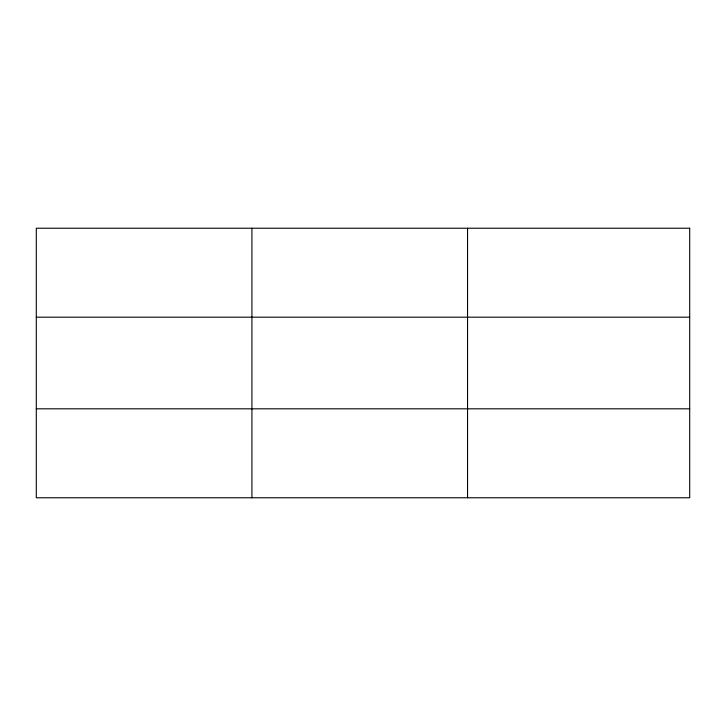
<?xml version="1.0" encoding="UTF-8"?>
<svg xmlns="http://www.w3.org/2000/svg" width="726" height="726" viewBox="0 0 726 726"><rect width="100%" height="100%" fill="white"/><g stroke="black" fill="none" stroke-linecap="round" stroke-linejoin="round"><path stroke-width="1.09" d="M251.922 228.227L251.922 497.773M467.544 228.227L467.544 497.773M36.3 317.18L689.7 317.18M36.3 408.82L689.7 408.82M689.7 228.227L689.7 497.773L36.3 497.773L36.3 228.227L689.7 228.227"/></g></svg>
